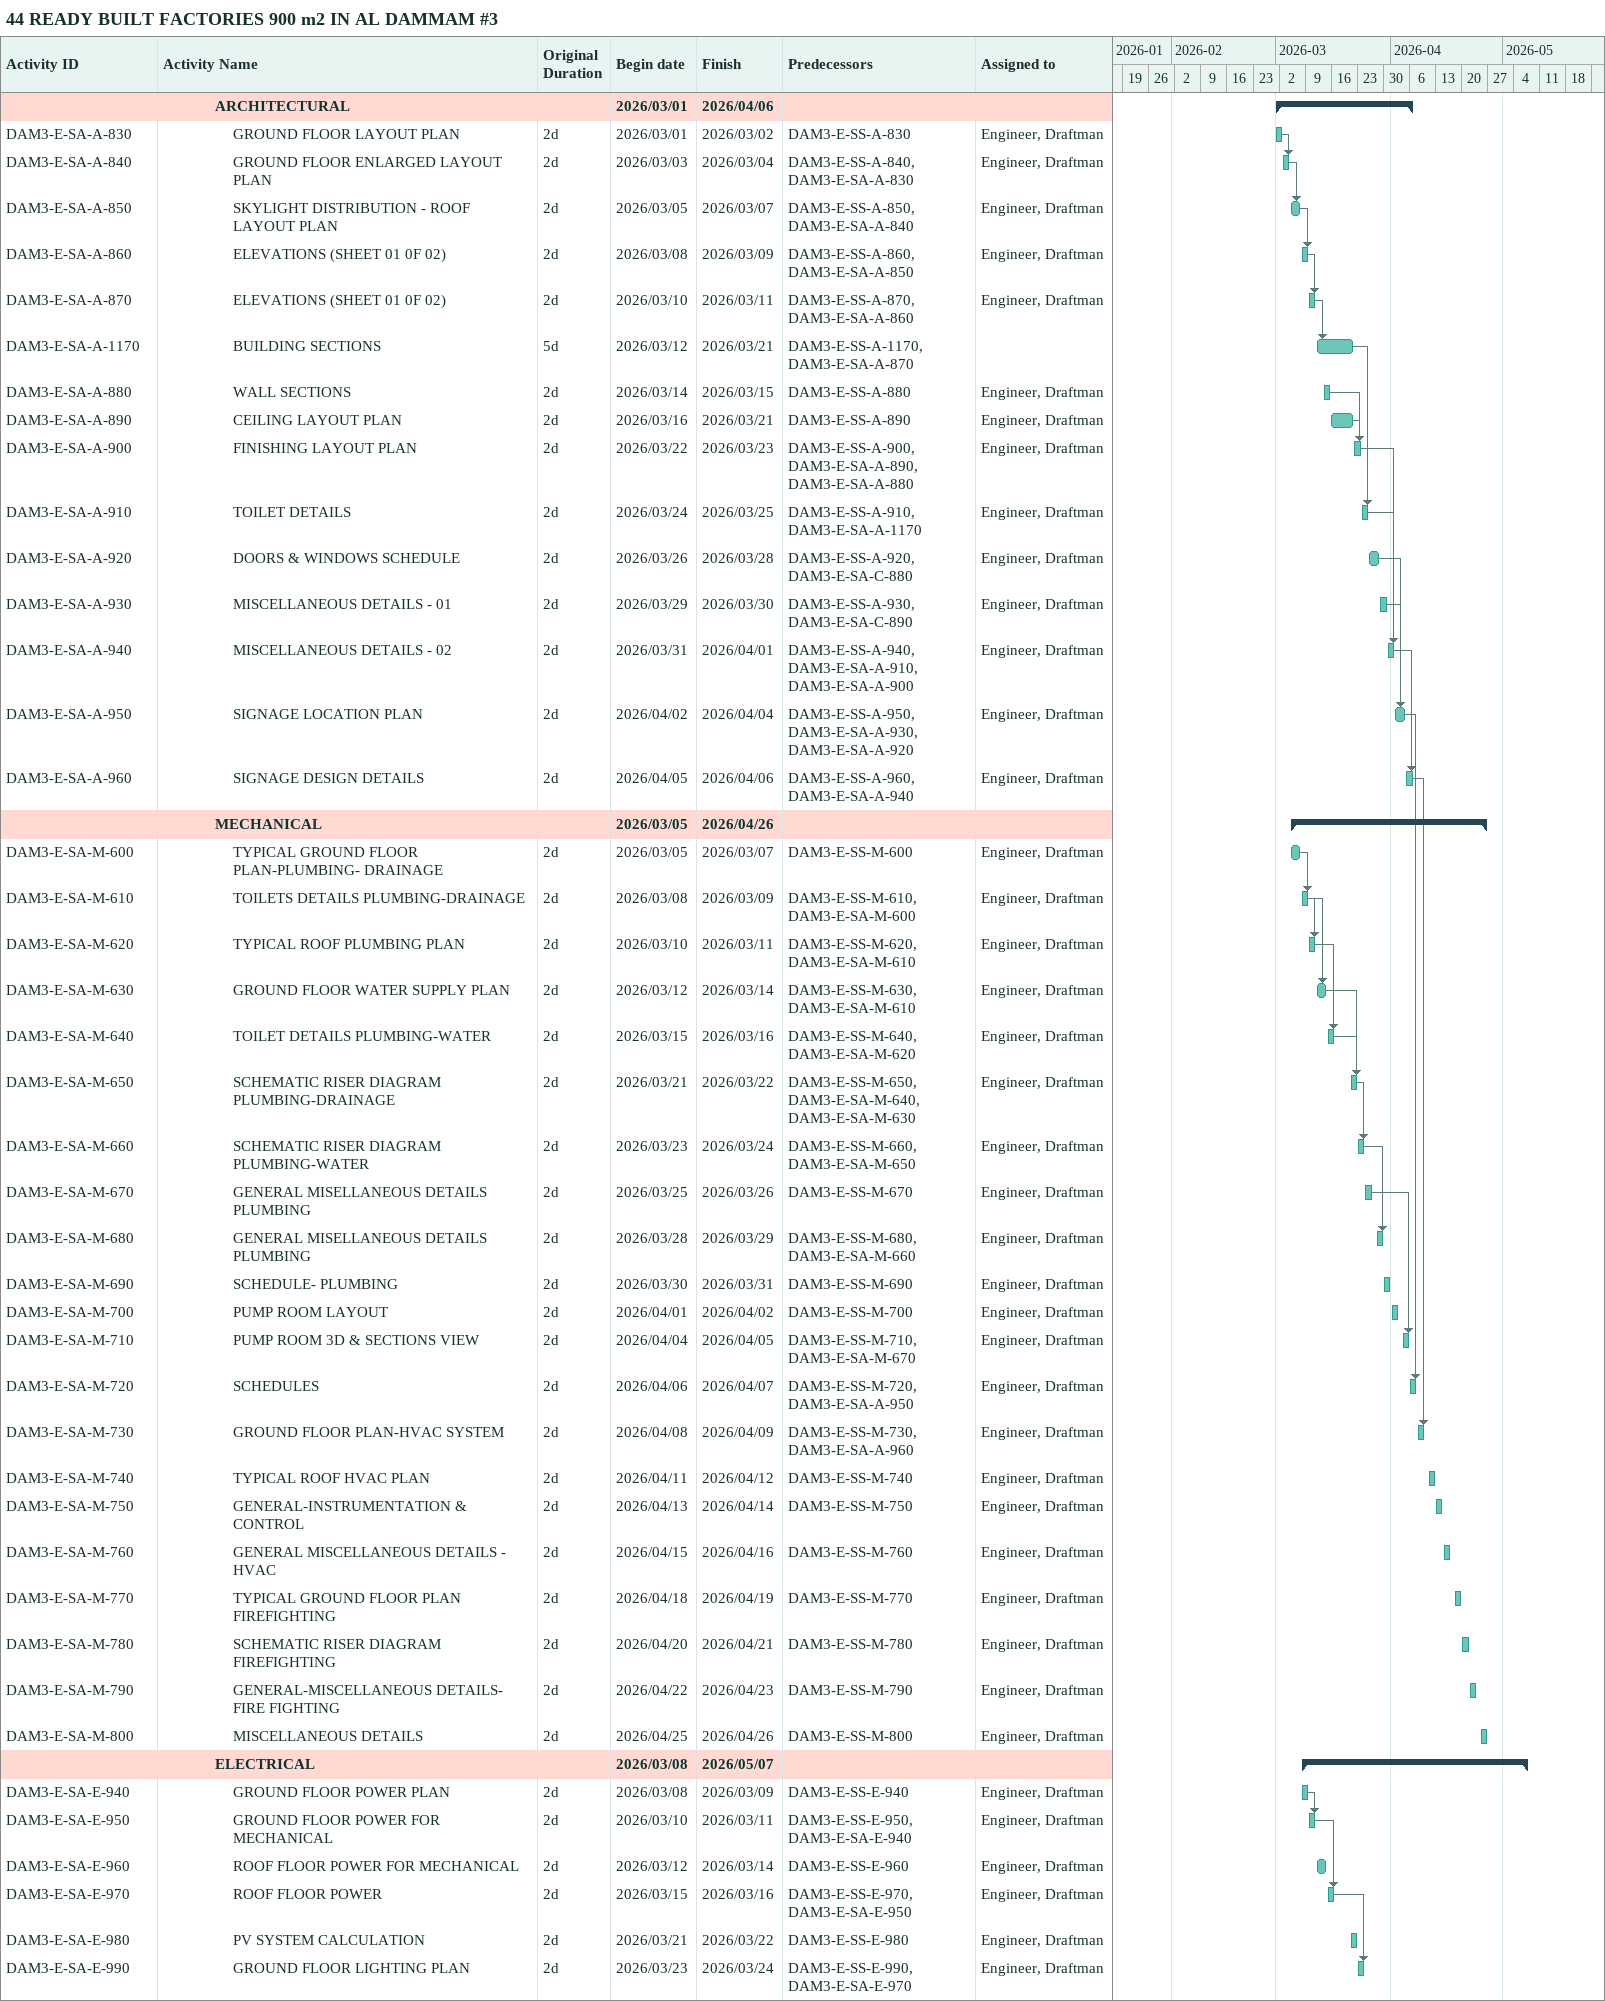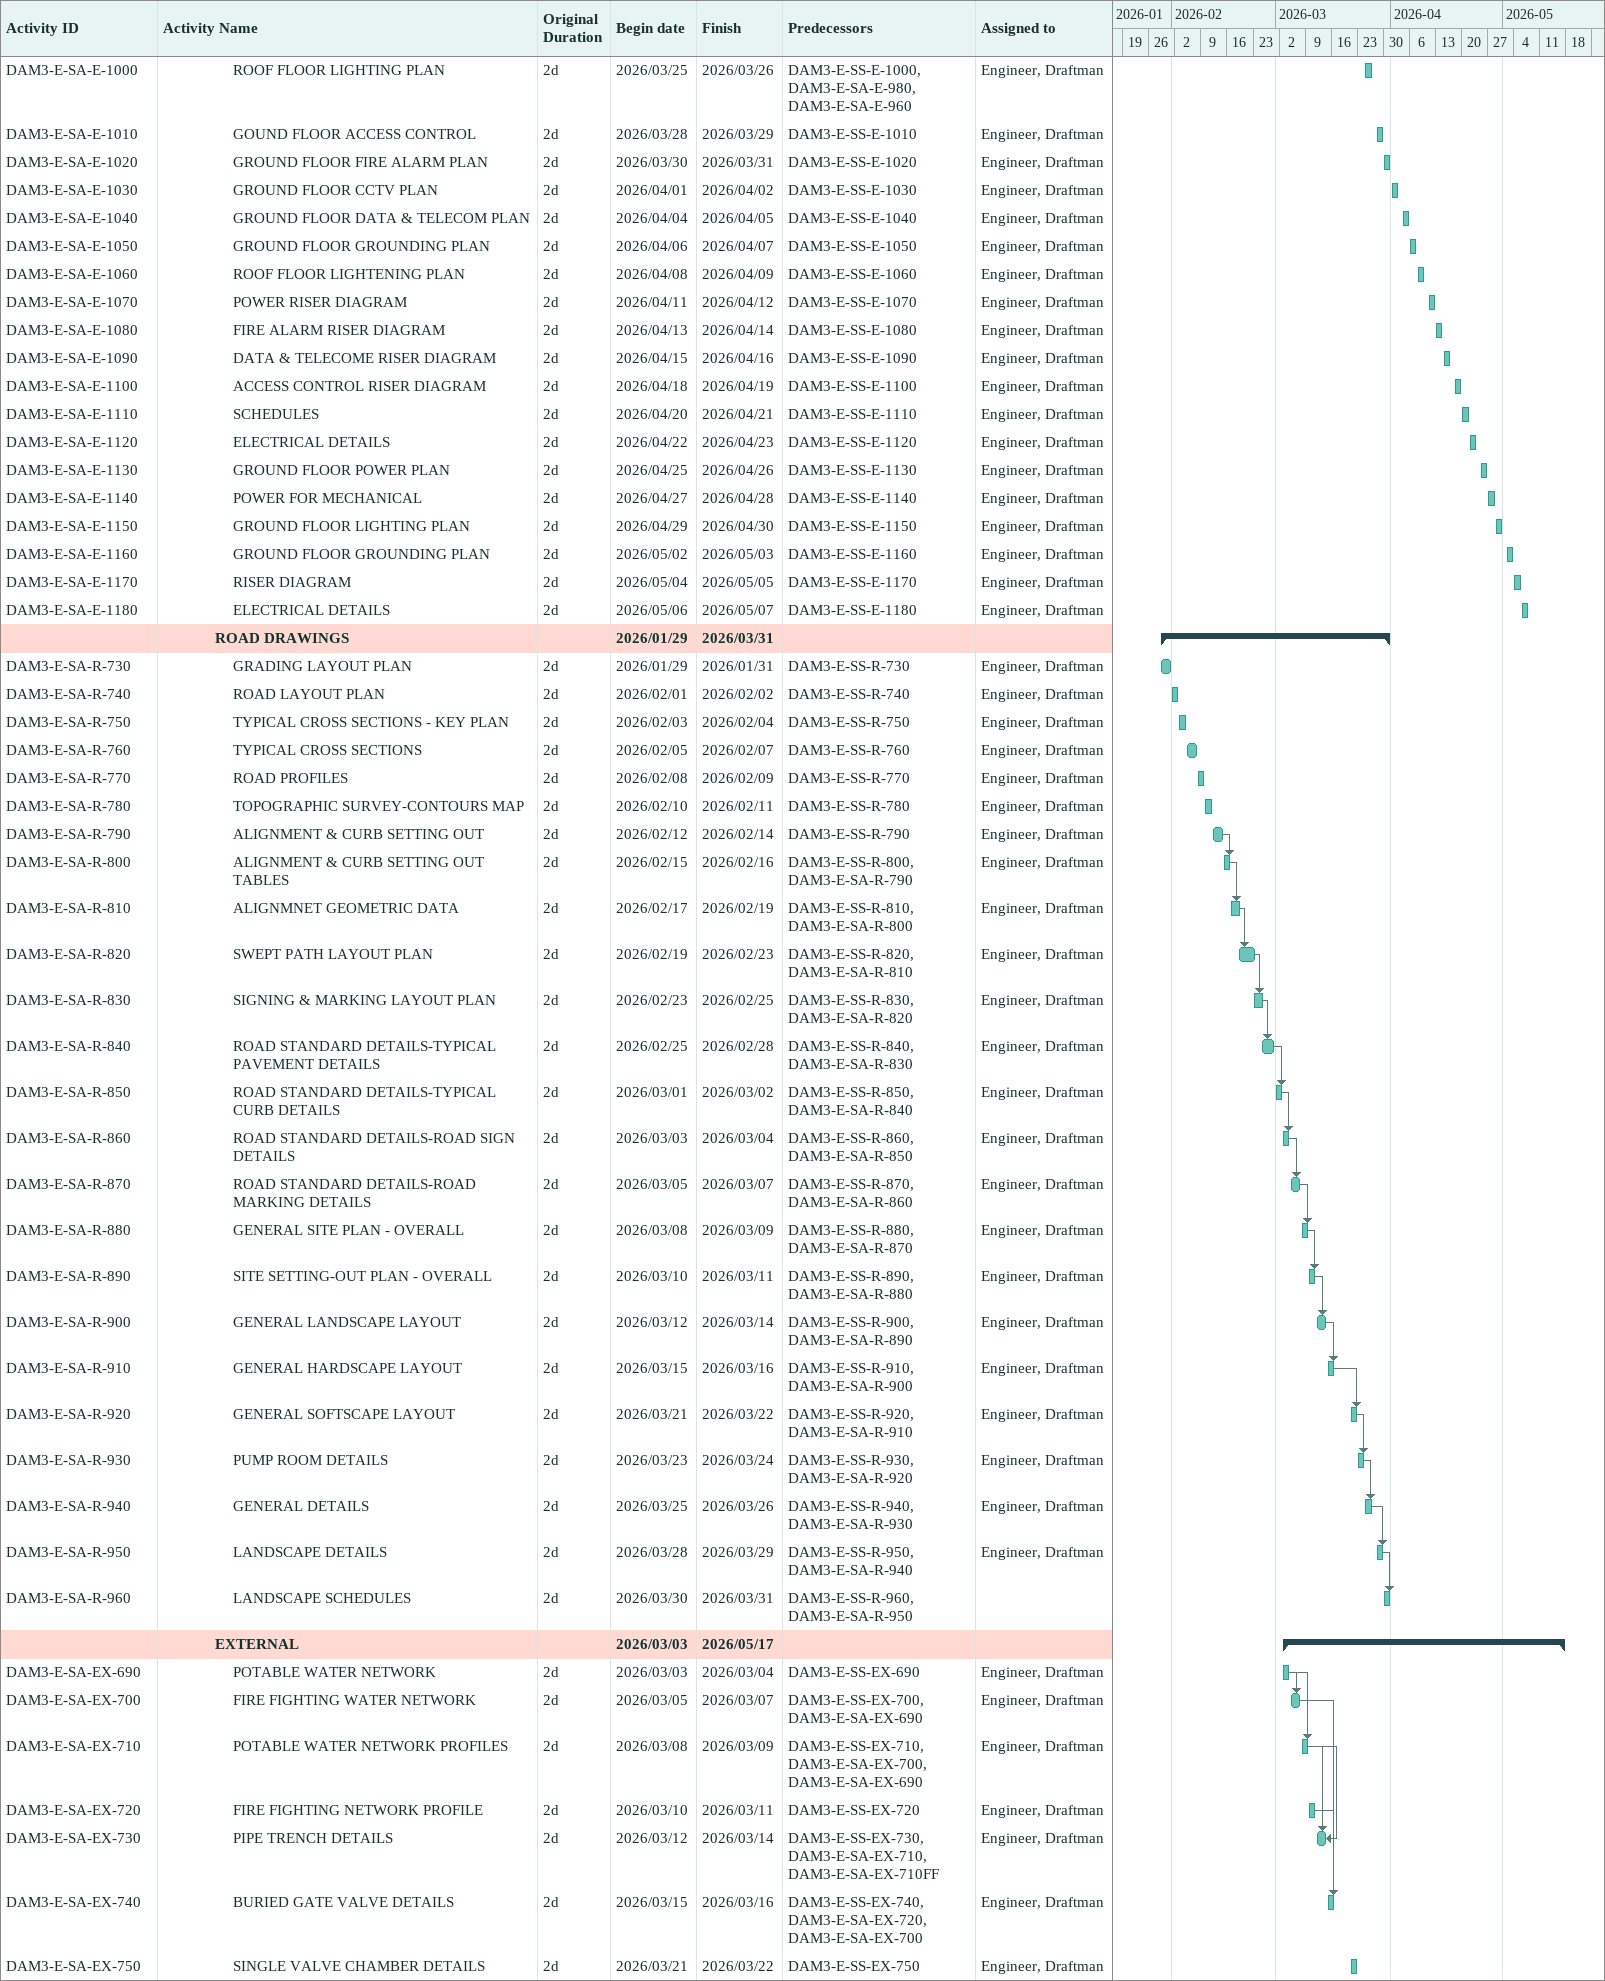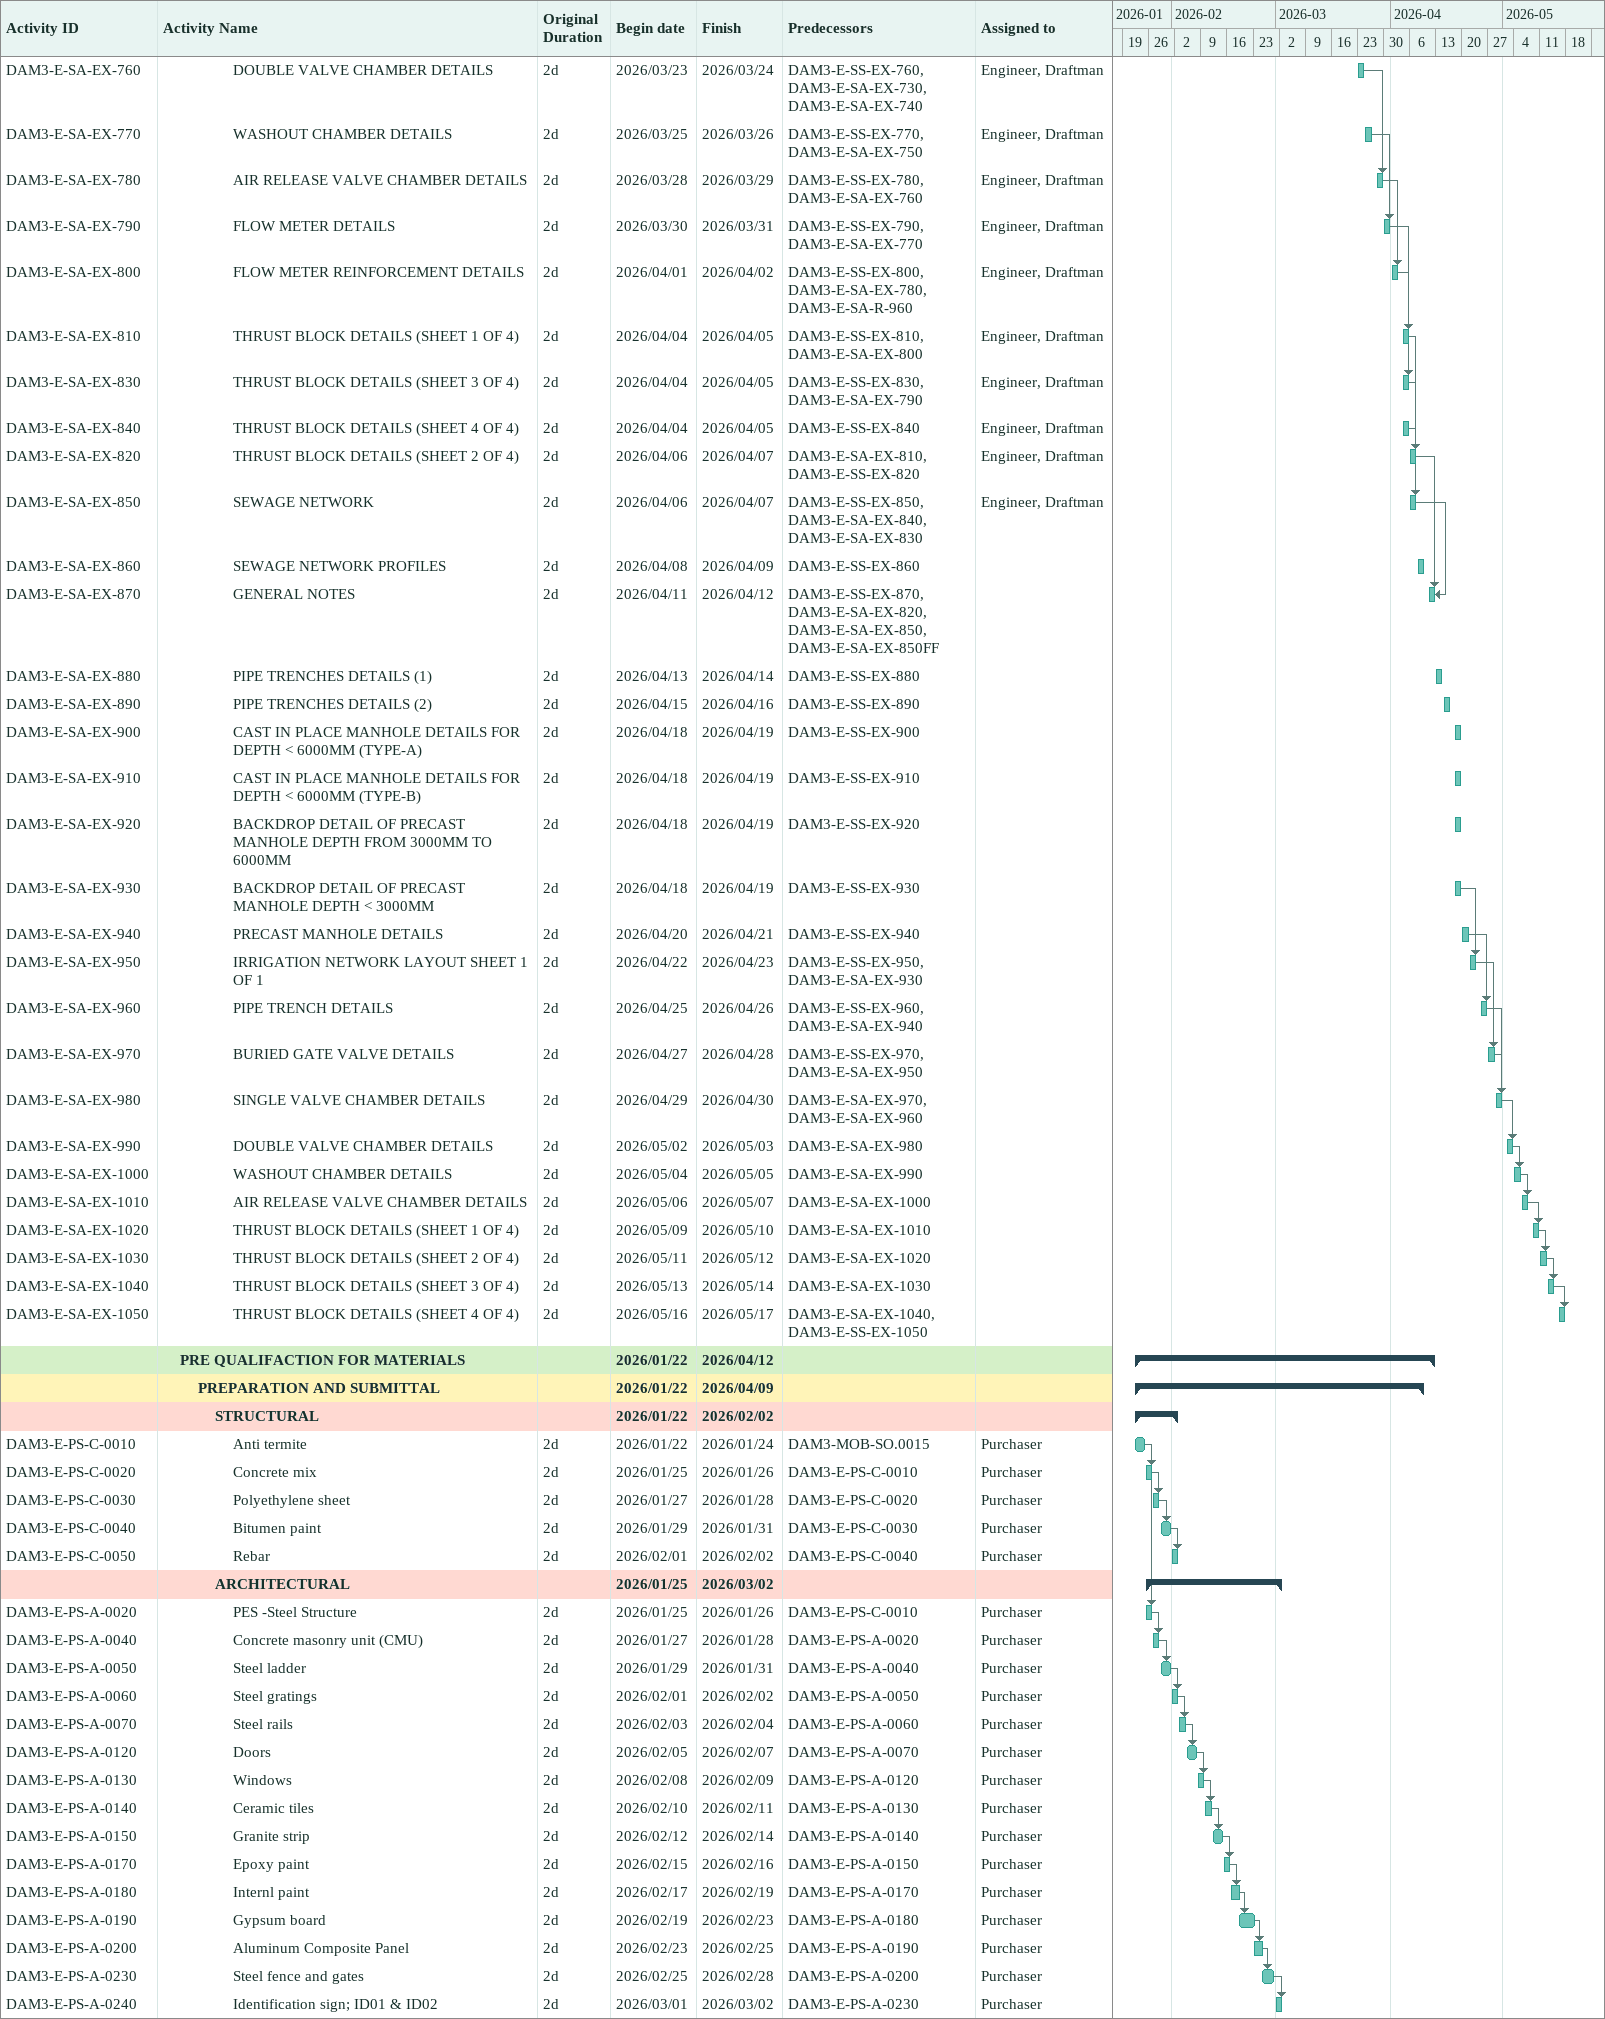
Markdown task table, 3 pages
44 READY BUILT FACTORIES 900 m2 IN AL DAMMAM #3

| ID | Level | Task | Original duration | Start | Finish | Predecessors | Resources |
|---|---|---|---|---|---|---|---|
|  | 4 | **ARCHITECTURAL** |  | 2026-03-01 | 2026-04-06 |  |  |
| DAM3-E-SA-A-830 | 5 | GROUND FLOOR LAYOUT PLAN | 2d | 2026-03-01 | 2026-03-02 | DAM3-E-SS-A-830 | Engineer, Draftman |
| DAM3-E-SA-A-840 | 5 | GROUND FLOOR ENLARGED LAYOUT PLAN | 2d | 2026-03-03 | 2026-03-04 | DAM3-E-SS-A-840, DAM3-E-SA-A-830 | Engineer, Draftman |
| DAM3-E-SA-A-850 | 5 | SKYLIGHT DISTRIBUTION - ROOF LAYOUT PLAN | 2d | 2026-03-05 | 2026-03-07 | DAM3-E-SS-A-850, DAM3-E-SA-A-840 | Engineer, Draftman |
| DAM3-E-SA-A-860 | 5 | ELEVATIONS (SHEET 01 0F 02) | 2d | 2026-03-08 | 2026-03-09 | DAM3-E-SS-A-860, DAM3-E-SA-A-850 | Engineer, Draftman |
| DAM3-E-SA-A-870 | 5 | ELEVATIONS (SHEET 01 0F 02) | 2d | 2026-03-10 | 2026-03-11 | DAM3-E-SS-A-870, DAM3-E-SA-A-860 | Engineer, Draftman |
| DAM3-E-SA-A-1170 | 5 | BUILDING SECTIONS | 5d | 2026-03-12 | 2026-03-21 | DAM3-E-SS-A-1170, DAM3-E-SA-A-870 |  |
| DAM3-E-SA-A-880 | 5 | WALL SECTIONS | 2d | 2026-03-14 | 2026-03-15 | DAM3-E-SS-A-880 | Engineer, Draftman |
| DAM3-E-SA-A-890 | 5 | CEILING LAYOUT PLAN | 2d | 2026-03-16 | 2026-03-21 | DAM3-E-SS-A-890 | Engineer, Draftman |
| DAM3-E-SA-A-900 | 5 | FINISHING LAYOUT PLAN | 2d | 2026-03-22 | 2026-03-23 | DAM3-E-SS-A-900, DAM3-E-SA-A-890, DAM3-E-SA-A-880 | Engineer, Draftman |
| DAM3-E-SA-A-910 | 5 | TOILET DETAILS | 2d | 2026-03-24 | 2026-03-25 | DAM3-E-SS-A-910, DAM3-E-SA-A-1170 | Engineer, Draftman |
| DAM3-E-SA-A-920 | 5 | DOORS & WINDOWS SCHEDULE | 2d | 2026-03-26 | 2026-03-28 | DAM3-E-SS-A-920, DAM3-E-SA-C-880 | Engineer, Draftman |
| DAM3-E-SA-A-930 | 5 | MISCELLANEOUS DETAILS - 01 | 2d | 2026-03-29 | 2026-03-30 | DAM3-E-SS-A-930, DAM3-E-SA-C-890 | Engineer, Draftman |
| DAM3-E-SA-A-940 | 5 | MISCELLANEOUS DETAILS - 02 | 2d | 2026-03-31 | 2026-04-01 | DAM3-E-SS-A-940, DAM3-E-SA-A-910, DAM3-E-SA-A-900 | Engineer, Draftman |
| DAM3-E-SA-A-950 | 5 | SIGNAGE LOCATION PLAN | 2d | 2026-04-02 | 2026-04-04 | DAM3-E-SS-A-950, DAM3-E-SA-A-930, DAM3-E-SA-A-920 | Engineer, Draftman |
| DAM3-E-SA-A-960 | 5 | SIGNAGE DESIGN DETAILS | 2d | 2026-04-05 | 2026-04-06 | DAM3-E-SS-A-960, DAM3-E-SA-A-940 | Engineer, Draftman |
|  | 4 | **MECHANICAL** |  | 2026-03-05 | 2026-04-26 |  |  |
| DAM3-E-SA-M-600 | 5 | TYPICAL GROUND FLOOR PLAN-PLUMBING- DRAINAGE | 2d | 2026-03-05 | 2026-03-07 | DAM3-E-SS-M-600 | Engineer, Draftman |
| DAM3-E-SA-M-610 | 5 | TOILETS DETAILS PLUMBING-DRAINAGE | 2d | 2026-03-08 | 2026-03-09 | DAM3-E-SS-M-610, DAM3-E-SA-M-600 | Engineer, Draftman |
| DAM3-E-SA-M-620 | 5 | TYPICAL ROOF PLUMBING PLAN | 2d | 2026-03-10 | 2026-03-11 | DAM3-E-SS-M-620, DAM3-E-SA-M-610 | Engineer, Draftman |
| DAM3-E-SA-M-630 | 5 | GROUND FLOOR WATER SUPPLY PLAN | 2d | 2026-03-12 | 2026-03-14 | DAM3-E-SS-M-630, DAM3-E-SA-M-610 | Engineer, Draftman |
| DAM3-E-SA-M-640 | 5 | TOILET DETAILS PLUMBING-WATER | 2d | 2026-03-15 | 2026-03-16 | DAM3-E-SS-M-640, DAM3-E-SA-M-620 | Engineer, Draftman |
| DAM3-E-SA-M-650 | 5 | SCHEMATIC RISER DIAGRAM PLUMBING-DRAINAGE | 2d | 2026-03-21 | 2026-03-22 | DAM3-E-SS-M-650, DAM3-E-SA-M-640, DAM3-E-SA-M-630 | Engineer, Draftman |
| DAM3-E-SA-M-660 | 5 | SCHEMATIC RISER DIAGRAM PLUMBING-WATER | 2d | 2026-03-23 | 2026-03-24 | DAM3-E-SS-M-660, DAM3-E-SA-M-650 | Engineer, Draftman |
| DAM3-E-SA-M-670 | 5 | GENERAL MISELLANEOUS DETAILS PLUMBING | 2d | 2026-03-25 | 2026-03-26 | DAM3-E-SS-M-670 | Engineer, Draftman |
| DAM3-E-SA-M-680 | 5 | GENERAL MISELLANEOUS DETAILS PLUMBING | 2d | 2026-03-28 | 2026-03-29 | DAM3-E-SS-M-680, DAM3-E-SA-M-660 | Engineer, Draftman |
| DAM3-E-SA-M-690 | 5 | SCHEDULE- PLUMBING | 2d | 2026-03-30 | 2026-03-31 | DAM3-E-SS-M-690 | Engineer, Draftman |
| DAM3-E-SA-M-700 | 5 | PUMP ROOM LAYOUT | 2d | 2026-04-01 | 2026-04-02 | DAM3-E-SS-M-700 | Engineer, Draftman |
| DAM3-E-SA-M-710 | 5 | PUMP ROOM 3D & SECTIONS VIEW | 2d | 2026-04-04 | 2026-04-05 | DAM3-E-SS-M-710, DAM3-E-SA-M-670 | Engineer, Draftman |
| DAM3-E-SA-M-720 | 5 | SCHEDULES | 2d | 2026-04-06 | 2026-04-07 | DAM3-E-SS-M-720, DAM3-E-SA-A-950 | Engineer, Draftman |
| DAM3-E-SA-M-730 | 5 | GROUND FLOOR PLAN-HVAC SYSTEM | 2d | 2026-04-08 | 2026-04-09 | DAM3-E-SS-M-730, DAM3-E-SA-A-960 | Engineer, Draftman |
| DAM3-E-SA-M-740 | 5 | TYPICAL ROOF HVAC PLAN | 2d | 2026-04-11 | 2026-04-12 | DAM3-E-SS-M-740 | Engineer, Draftman |
| DAM3-E-SA-M-750 | 5 | GENERAL-INSTRUMENTATION & CONTROL | 2d | 2026-04-13 | 2026-04-14 | DAM3-E-SS-M-750 | Engineer, Draftman |
| DAM3-E-SA-M-760 | 5 | GENERAL MISCELLANEOUS DETAILS - HVAC | 2d | 2026-04-15 | 2026-04-16 | DAM3-E-SS-M-760 | Engineer, Draftman |
| DAM3-E-SA-M-770 | 5 | TYPICAL GROUND FLOOR PLAN FIREFIGHTING | 2d | 2026-04-18 | 2026-04-19 | DAM3-E-SS-M-770 | Engineer, Draftman |
| DAM3-E-SA-M-780 | 5 | SCHEMATIC RISER DIAGRAM FIREFIGHTING | 2d | 2026-04-20 | 2026-04-21 | DAM3-E-SS-M-780 | Engineer, Draftman |
| DAM3-E-SA-M-790 | 5 | GENERAL-MISCELLANEOUS DETAILS- FIRE FIGHTING | 2d | 2026-04-22 | 2026-04-23 | DAM3-E-SS-M-790 | Engineer, Draftman |
| DAM3-E-SA-M-800 | 5 | MISCELLANEOUS DETAILS | 2d | 2026-04-25 | 2026-04-26 | DAM3-E-SS-M-800 | Engineer, Draftman |
|  | 4 | **ELECTRICAL** |  | 2026-03-08 | 2026-05-07 |  |  |
| DAM3-E-SA-E-940 | 5 | GROUND FLOOR POWER PLAN | 2d | 2026-03-08 | 2026-03-09 | DAM3-E-SS-E-940 | Engineer, Draftman |
| DAM3-E-SA-E-950 | 5 | GROUND FLOOR POWER FOR MECHANICAL | 2d | 2026-03-10 | 2026-03-11 | DAM3-E-SS-E-950, DAM3-E-SA-E-940 | Engineer, Draftman |
| DAM3-E-SA-E-960 | 5 | ROOF FLOOR POWER FOR MECHANICAL | 2d | 2026-03-12 | 2026-03-14 | DAM3-E-SS-E-960 | Engineer, Draftman |
| DAM3-E-SA-E-970 | 5 | ROOF FLOOR POWER | 2d | 2026-03-15 | 2026-03-16 | DAM3-E-SS-E-970, DAM3-E-SA-E-950 | Engineer, Draftman |
| DAM3-E-SA-E-980 | 5 | PV SYSTEM CALCULATION | 2d | 2026-03-21 | 2026-03-22 | DAM3-E-SS-E-980 | Engineer, Draftman |
| DAM3-E-SA-E-990 | 5 | GROUND FLOOR LIGHTING PLAN | 2d | 2026-03-23 | 2026-03-24 | DAM3-E-SS-E-990, DAM3-E-SA-E-970 | Engineer, Draftman |
| DAM3-E-SA-E-1000 | 5 | ROOF FLOOR LIGHTING PLAN | 2d | 2026-03-25 | 2026-03-26 | DAM3-E-SS-E-1000, DAM3-E-SA-E-980, DAM3-E-SA-E-960 | Engineer, Draftman |
| DAM3-E-SA-E-1010 | 5 | GOUND FLOOR ACCESS CONTROL | 2d | 2026-03-28 | 2026-03-29 | DAM3-E-SS-E-1010 | Engineer, Draftman |
| DAM3-E-SA-E-1020 | 5 | GROUND FLOOR FIRE ALARM PLAN | 2d | 2026-03-30 | 2026-03-31 | DAM3-E-SS-E-1020 | Engineer, Draftman |
| DAM3-E-SA-E-1030 | 5 | GROUND FLOOR CCTV PLAN | 2d | 2026-04-01 | 2026-04-02 | DAM3-E-SS-E-1030 | Engineer, Draftman |
| DAM3-E-SA-E-1040 | 5 | GROUND FLOOR DATA & TELECOM PLAN | 2d | 2026-04-04 | 2026-04-05 | DAM3-E-SS-E-1040 | Engineer, Draftman |
| DAM3-E-SA-E-1050 | 5 | GROUND FLOOR GROUNDING PLAN | 2d | 2026-04-06 | 2026-04-07 | DAM3-E-SS-E-1050 | Engineer, Draftman |
| DAM3-E-SA-E-1060 | 5 | ROOF FLOOR LIGHTENING PLAN | 2d | 2026-04-08 | 2026-04-09 | DAM3-E-SS-E-1060 | Engineer, Draftman |
| DAM3-E-SA-E-1070 | 5 | POWER RISER DIAGRAM | 2d | 2026-04-11 | 2026-04-12 | DAM3-E-SS-E-1070 | Engineer, Draftman |
| DAM3-E-SA-E-1080 | 5 | FIRE ALARM RISER DIAGRAM | 2d | 2026-04-13 | 2026-04-14 | DAM3-E-SS-E-1080 | Engineer, Draftman |
| DAM3-E-SA-E-1090 | 5 | DATA & TELECOME RISER DIAGRAM | 2d | 2026-04-15 | 2026-04-16 | DAM3-E-SS-E-1090 | Engineer, Draftman |
| DAM3-E-SA-E-1100 | 5 | ACCESS CONTROL RISER DIAGRAM | 2d | 2026-04-18 | 2026-04-19 | DAM3-E-SS-E-1100 | Engineer, Draftman |
| DAM3-E-SA-E-1110 | 5 | SCHEDULES | 2d | 2026-04-20 | 2026-04-21 | DAM3-E-SS-E-1110 | Engineer, Draftman |
| DAM3-E-SA-E-1120 | 5 | ELECTRICAL DETAILS | 2d | 2026-04-22 | 2026-04-23 | DAM3-E-SS-E-1120 | Engineer, Draftman |
| DAM3-E-SA-E-1130 | 5 | GROUND FLOOR POWER PLAN | 2d | 2026-04-25 | 2026-04-26 | DAM3-E-SS-E-1130 | Engineer, Draftman |
| DAM3-E-SA-E-1140 | 5 | POWER FOR MECHANICAL | 2d | 2026-04-27 | 2026-04-28 | DAM3-E-SS-E-1140 | Engineer, Draftman |
| DAM3-E-SA-E-1150 | 5 | GROUND FLOOR LIGHTING PLAN | 2d | 2026-04-29 | 2026-04-30 | DAM3-E-SS-E-1150 | Engineer, Draftman |
| DAM3-E-SA-E-1160 | 5 | GROUND FLOOR GROUNDING PLAN | 2d | 2026-05-02 | 2026-05-03 | DAM3-E-SS-E-1160 | Engineer, Draftman |
| DAM3-E-SA-E-1170 | 5 | RISER DIAGRAM | 2d | 2026-05-04 | 2026-05-05 | DAM3-E-SS-E-1170 | Engineer, Draftman |
| DAM3-E-SA-E-1180 | 5 | ELECTRICAL DETAILS | 2d | 2026-05-06 | 2026-05-07 | DAM3-E-SS-E-1180 | Engineer, Draftman |
|  | 4 | **ROAD DRAWINGS** |  | 2026-01-29 | 2026-03-31 |  |  |
| DAM3-E-SA-R-730 | 5 | GRADING LAYOUT PLAN | 2d | 2026-01-29 | 2026-01-31 | DAM3-E-SS-R-730 | Engineer, Draftman |
| DAM3-E-SA-R-740 | 5 | ROAD LAYOUT PLAN | 2d | 2026-02-01 | 2026-02-02 | DAM3-E-SS-R-740 | Engineer, Draftman |
| DAM3-E-SA-R-750 | 5 | TYPICAL CROSS SECTIONS - KEY PLAN | 2d | 2026-02-03 | 2026-02-04 | DAM3-E-SS-R-750 | Engineer, Draftman |
| DAM3-E-SA-R-760 | 5 | TYPICAL CROSS SECTIONS | 2d | 2026-02-05 | 2026-02-07 | DAM3-E-SS-R-760 | Engineer, Draftman |
| DAM3-E-SA-R-770 | 5 | ROAD PROFILES | 2d | 2026-02-08 | 2026-02-09 | DAM3-E-SS-R-770 | Engineer, Draftman |
| DAM3-E-SA-R-780 | 5 | TOPOGRAPHIC SURVEY-CONTOURS MAP | 2d | 2026-02-10 | 2026-02-11 | DAM3-E-SS-R-780 | Engineer, Draftman |
| DAM3-E-SA-R-790 | 5 | ALIGNMENT & CURB SETTING OUT | 2d | 2026-02-12 | 2026-02-14 | DAM3-E-SS-R-790 | Engineer, Draftman |
| DAM3-E-SA-R-800 | 5 | ALIGNMENT & CURB SETTING OUT TABLES | 2d | 2026-02-15 | 2026-02-16 | DAM3-E-SS-R-800, DAM3-E-SA-R-790 | Engineer, Draftman |
| DAM3-E-SA-R-810 | 5 | ALIGNMNET GEOMETRIC DATA | 2d | 2026-02-17 | 2026-02-19 | DAM3-E-SS-R-810, DAM3-E-SA-R-800 | Engineer, Draftman |
| DAM3-E-SA-R-820 | 5 | SWEPT PATH LAYOUT PLAN | 2d | 2026-02-19 | 2026-02-23 | DAM3-E-SS-R-820, DAM3-E-SA-R-810 | Engineer, Draftman |
| DAM3-E-SA-R-830 | 5 | SIGNING & MARKING LAYOUT PLAN | 2d | 2026-02-23 | 2026-02-25 | DAM3-E-SS-R-830, DAM3-E-SA-R-820 | Engineer, Draftman |
| DAM3-E-SA-R-840 | 5 | ROAD STANDARD DETAILS-TYPICAL PAVEMENT DETAILS | 2d | 2026-02-25 | 2026-02-28 | DAM3-E-SS-R-840, DAM3-E-SA-R-830 | Engineer, Draftman |
| DAM3-E-SA-R-850 | 5 | ROAD STANDARD DETAILS-TYPICAL CURB DETAILS | 2d | 2026-03-01 | 2026-03-02 | DAM3-E-SS-R-850, DAM3-E-SA-R-840 | Engineer, Draftman |
| DAM3-E-SA-R-860 | 5 | ROAD STANDARD DETAILS-ROAD SIGN DETAILS | 2d | 2026-03-03 | 2026-03-04 | DAM3-E-SS-R-860, DAM3-E-SA-R-850 | Engineer, Draftman |
| DAM3-E-SA-R-870 | 5 | ROAD STANDARD DETAILS-ROAD MARKING DETAILS | 2d | 2026-03-05 | 2026-03-07 | DAM3-E-SS-R-870, DAM3-E-SA-R-860 | Engineer, Draftman |
| DAM3-E-SA-R-880 | 5 | GENERAL SITE PLAN - OVERALL | 2d | 2026-03-08 | 2026-03-09 | DAM3-E-SS-R-880, DAM3-E-SA-R-870 | Engineer, Draftman |
| DAM3-E-SA-R-890 | 5 | SITE SETTING-OUT PLAN - OVERALL | 2d | 2026-03-10 | 2026-03-11 | DAM3-E-SS-R-890, DAM3-E-SA-R-880 | Engineer, Draftman |
| DAM3-E-SA-R-900 | 5 | GENERAL LANDSCAPE LAYOUT | 2d | 2026-03-12 | 2026-03-14 | DAM3-E-SS-R-900, DAM3-E-SA-R-890 | Engineer, Draftman |
| DAM3-E-SA-R-910 | 5 | GENERAL HARDSCAPE LAYOUT | 2d | 2026-03-15 | 2026-03-16 | DAM3-E-SS-R-910, DAM3-E-SA-R-900 | Engineer, Draftman |
| DAM3-E-SA-R-920 | 5 | GENERAL SOFTSCAPE LAYOUT | 2d | 2026-03-21 | 2026-03-22 | DAM3-E-SS-R-920, DAM3-E-SA-R-910 | Engineer, Draftman |
| DAM3-E-SA-R-930 | 5 | PUMP ROOM DETAILS | 2d | 2026-03-23 | 2026-03-24 | DAM3-E-SS-R-930, DAM3-E-SA-R-920 | Engineer, Draftman |
| DAM3-E-SA-R-940 | 5 | GENERAL DETAILS | 2d | 2026-03-25 | 2026-03-26 | DAM3-E-SS-R-940, DAM3-E-SA-R-930 | Engineer, Draftman |
| DAM3-E-SA-R-950 | 5 | LANDSCAPE DETAILS | 2d | 2026-03-28 | 2026-03-29 | DAM3-E-SS-R-950, DAM3-E-SA-R-940 | Engineer, Draftman |
| DAM3-E-SA-R-960 | 5 | LANDSCAPE SCHEDULES | 2d | 2026-03-30 | 2026-03-31 | DAM3-E-SS-R-960, DAM3-E-SA-R-950 |  |
|  | 4 | **EXTERNAL** |  | 2026-03-03 | 2026-05-17 |  |  |
| DAM3-E-SA-EX-690 | 5 | POTABLE WATER NETWORK | 2d | 2026-03-03 | 2026-03-04 | DAM3-E-SS-EX-690 | Engineer, Draftman |
| DAM3-E-SA-EX-700 | 5 | FIRE FIGHTING WATER NETWORK | 2d | 2026-03-05 | 2026-03-07 | DAM3-E-SS-EX-700, DAM3-E-SA-EX-690 | Engineer, Draftman |
| DAM3-E-SA-EX-710 | 5 | POTABLE WATER NETWORK PROFILES | 2d | 2026-03-08 | 2026-03-09 | DAM3-E-SS-EX-710, DAM3-E-SA-EX-700, DAM3-E-SA-EX-690 | Engineer, Draftman |
| DAM3-E-SA-EX-720 | 5 | FIRE FIGHTING NETWORK PROFILE | 2d | 2026-03-10 | 2026-03-11 | DAM3-E-SS-EX-720 | Engineer, Draftman |
| DAM3-E-SA-EX-730 | 5 | PIPE TRENCH DETAILS | 2d | 2026-03-12 | 2026-03-14 | DAM3-E-SS-EX-730, DAM3-E-SA-EX-710, DAM3-E-SA-EX-710FF | Engineer, Draftman |
| DAM3-E-SA-EX-740 | 5 | BURIED GATE VALVE DETAILS | 2d | 2026-03-15 | 2026-03-16 | DAM3-E-SS-EX-740, DAM3-E-SA-EX-720, DAM3-E-SA-EX-700 | Engineer, Draftman |
| DAM3-E-SA-EX-750 | 5 | SINGLE VALVE CHAMBER DETAILS | 2d | 2026-03-21 | 2026-03-22 | DAM3-E-SS-EX-750 | Engineer, Draftman |
| DAM3-E-SA-EX-760 | 5 | DOUBLE VALVE CHAMBER DETAILS | 2d | 2026-03-23 | 2026-03-24 | DAM3-E-SS-EX-760, DAM3-E-SA-EX-730, DAM3-E-SA-EX-740 | Engineer, Draftman |
| DAM3-E-SA-EX-770 | 5 | WASHOUT CHAMBER DETAILS | 2d | 2026-03-25 | 2026-03-26 | DAM3-E-SS-EX-770, DAM3-E-SA-EX-750 | Engineer, Draftman |
| DAM3-E-SA-EX-780 | 5 | AIR RELEASE VALVE CHAMBER DETAILS | 2d | 2026-03-28 | 2026-03-29 | DAM3-E-SS-EX-780, DAM3-E-SA-EX-760 | Engineer, Draftman |
| DAM3-E-SA-EX-790 | 5 | FLOW METER DETAILS | 2d | 2026-03-30 | 2026-03-31 | DAM3-E-SS-EX-790, DAM3-E-SA-EX-770 | Engineer, Draftman |
| DAM3-E-SA-EX-800 | 5 | FLOW METER REINFORCEMENT DETAILS | 2d | 2026-04-01 | 2026-04-02 | DAM3-E-SS-EX-800, DAM3-E-SA-EX-780, DAM3-E-SA-R-960 | Engineer, Draftman |
| DAM3-E-SA-EX-810 | 5 | THRUST BLOCK DETAILS (SHEET 1 OF 4) | 2d | 2026-04-04 | 2026-04-05 | DAM3-E-SS-EX-810, DAM3-E-SA-EX-800 | Engineer, Draftman |
| DAM3-E-SA-EX-830 | 5 | THRUST BLOCK DETAILS (SHEET 3 OF 4) | 2d | 2026-04-04 | 2026-04-05 | DAM3-E-SS-EX-830, DAM3-E-SA-EX-790 | Engineer, Draftman |
| DAM3-E-SA-EX-840 | 5 | THRUST BLOCK DETAILS (SHEET 4 OF 4) | 2d | 2026-04-04 | 2026-04-05 | DAM3-E-SS-EX-840 | Engineer, Draftman |
| DAM3-E-SA-EX-820 | 5 | THRUST BLOCK DETAILS (SHEET 2 OF 4) | 2d | 2026-04-06 | 2026-04-07 | DAM3-E-SA-EX-810, DAM3-E-SS-EX-820 | Engineer, Draftman |
| DAM3-E-SA-EX-850 | 5 | SEWAGE NETWORK | 2d | 2026-04-06 | 2026-04-07 | DAM3-E-SS-EX-850, DAM3-E-SA-EX-840, DAM3-E-SA-EX-830 | Engineer, Draftman |
| DAM3-E-SA-EX-860 | 5 | SEWAGE NETWORK PROFILES | 2d | 2026-04-08 | 2026-04-09 | DAM3-E-SS-EX-860 |  |
| DAM3-E-SA-EX-870 | 5 | GENERAL NOTES | 2d | 2026-04-11 | 2026-04-12 | DAM3-E-SS-EX-870, DAM3-E-SA-EX-820, DAM3-E-SA-EX-850, DAM3-E-SA-EX-850FF |  |
| DAM3-E-SA-EX-880 | 5 | PIPE TRENCHES DETAILS (1) | 2d | 2026-04-13 | 2026-04-14 | DAM3-E-SS-EX-880 |  |
| DAM3-E-SA-EX-890 | 5 | PIPE TRENCHES DETAILS (2) | 2d | 2026-04-15 | 2026-04-16 | DAM3-E-SS-EX-890 |  |
| DAM3-E-SA-EX-900 | 5 | CAST IN PLACE MANHOLE DETAILS FOR DEPTH < 6000MM (TYPE-A) | 2d | 2026-04-18 | 2026-04-19 | DAM3-E-SS-EX-900 |  |
| DAM3-E-SA-EX-910 | 5 | CAST IN PLACE MANHOLE DETAILS FOR DEPTH < 6000MM (TYPE-B) | 2d | 2026-04-18 | 2026-04-19 | DAM3-E-SS-EX-910 |  |
| DAM3-E-SA-EX-920 | 5 | BACKDROP DETAIL OF PRECAST MANHOLE DEPTH FROM 3000MM TO 6000MM | 2d | 2026-04-18 | 2026-04-19 | DAM3-E-SS-EX-920 |  |
| DAM3-E-SA-EX-930 | 5 | BACKDROP DETAIL OF PRECAST MANHOLE DEPTH < 3000MM | 2d | 2026-04-18 | 2026-04-19 | DAM3-E-SS-EX-930 |  |
| DAM3-E-SA-EX-940 | 5 | PRECAST MANHOLE DETAILS | 2d | 2026-04-20 | 2026-04-21 | DAM3-E-SS-EX-940 |  |
| DAM3-E-SA-EX-950 | 5 | IRRIGATION NETWORK LAYOUT SHEET 1 OF 1 | 2d | 2026-04-22 | 2026-04-23 | DAM3-E-SS-EX-950, DAM3-E-SA-EX-930 |  |
| DAM3-E-SA-EX-960 | 5 | PIPE TRENCH DETAILS | 2d | 2026-04-25 | 2026-04-26 | DAM3-E-SS-EX-960, DAM3-E-SA-EX-940 |  |
| DAM3-E-SA-EX-970 | 5 | BURIED GATE VALVE DETAILS | 2d | 2026-04-27 | 2026-04-28 | DAM3-E-SS-EX-970, DAM3-E-SA-EX-950 |  |
| DAM3-E-SA-EX-980 | 5 | SINGLE VALVE CHAMBER DETAILS | 2d | 2026-04-29 | 2026-04-30 | DAM3-E-SA-EX-970, DAM3-E-SA-EX-960 |  |
| DAM3-E-SA-EX-990 | 5 | DOUBLE VALVE CHAMBER DETAILS | 2d | 2026-05-02 | 2026-05-03 | DAM3-E-SA-EX-980 |  |
| DAM3-E-SA-EX-1000 | 5 | WASHOUT CHAMBER DETAILS | 2d | 2026-05-04 | 2026-05-05 | DAM3-E-SA-EX-990 |  |
| DAM3-E-SA-EX-1010 | 5 | AIR RELEASE VALVE CHAMBER DETAILS | 2d | 2026-05-06 | 2026-05-07 | DAM3-E-SA-EX-1000 |  |
| DAM3-E-SA-EX-1020 | 5 | THRUST BLOCK DETAILS (SHEET 1 OF 4) | 2d | 2026-05-09 | 2026-05-10 | DAM3-E-SA-EX-1010 |  |
| DAM3-E-SA-EX-1030 | 5 | THRUST BLOCK DETAILS (SHEET 2 OF 4) | 2d | 2026-05-11 | 2026-05-12 | DAM3-E-SA-EX-1020 |  |
| DAM3-E-SA-EX-1040 | 5 | THRUST BLOCK DETAILS (SHEET 3 OF 4) | 2d | 2026-05-13 | 2026-05-14 | DAM3-E-SA-EX-1030 |  |
| DAM3-E-SA-EX-1050 | 5 | THRUST BLOCK DETAILS (SHEET 4 OF 4) | 2d | 2026-05-16 | 2026-05-17 | DAM3-E-SA-EX-1040, DAM3-E-SS-EX-1050 |  |
|  | 2 | **PRE QUALIFACTION FOR MATERIALS** |  | 2026-01-22 | 2026-04-12 |  |  |
|  | 3 | **PREPARATION AND SUBMITTAL** |  | 2026-01-22 | 2026-04-09 |  |  |
|  | 4 | **STRUCTURAL** |  | 2026-01-22 | 2026-02-02 |  |  |
| DAM3-E-PS-C-0010 | 5 | Anti termite | 2d | 2026-01-22 | 2026-01-24 | DAM3-MOB-SO.0015 | Purchaser |
| DAM3-E-PS-C-0020 | 5 | Concrete mix | 2d | 2026-01-25 | 2026-01-26 | DAM3-E-PS-C-0010 | Purchaser |
| DAM3-E-PS-C-0030 | 5 | Polyethylene sheet | 2d | 2026-01-27 | 2026-01-28 | DAM3-E-PS-C-0020 | Purchaser |
| DAM3-E-PS-C-0040 | 5 | Bitumen paint | 2d | 2026-01-29 | 2026-01-31 | DAM3-E-PS-C-0030 | Purchaser |
| DAM3-E-PS-C-0050 | 5 | Rebar | 2d | 2026-02-01 | 2026-02-02 | DAM3-E-PS-C-0040 | Purchaser |
|  | 4 | **ARCHITECTURAL** |  | 2026-01-25 | 2026-03-02 |  |  |
| DAM3-E-PS-A-0020 | 5 | PES -Steel Structure | 2d | 2026-01-25 | 2026-01-26 | DAM3-E-PS-C-0010 | Purchaser |
| DAM3-E-PS-A-0040 | 5 | Concrete masonry unit (CMU) | 2d | 2026-01-27 | 2026-01-28 | DAM3-E-PS-A-0020 | Purchaser |
| DAM3-E-PS-A-0050 | 5 | Steel ladder | 2d | 2026-01-29 | 2026-01-31 | DAM3-E-PS-A-0040 | Purchaser |
| DAM3-E-PS-A-0060 | 5 | Steel gratings | 2d | 2026-02-01 | 2026-02-02 | DAM3-E-PS-A-0050 | Purchaser |
| DAM3-E-PS-A-0070 | 5 | Steel rails | 2d | 2026-02-03 | 2026-02-04 | DAM3-E-PS-A-0060 | Purchaser |
| DAM3-E-PS-A-0120 | 5 | Doors | 2d | 2026-02-05 | 2026-02-07 | DAM3-E-PS-A-0070 | Purchaser |
| DAM3-E-PS-A-0130 | 5 | Windows | 2d | 2026-02-08 | 2026-02-09 | DAM3-E-PS-A-0120 | Purchaser |
| DAM3-E-PS-A-0140 | 5 | Ceramic tiles | 2d | 2026-02-10 | 2026-02-11 | DAM3-E-PS-A-0130 | Purchaser |
| DAM3-E-PS-A-0150 | 5 | Granite strip | 2d | 2026-02-12 | 2026-02-14 | DAM3-E-PS-A-0140 | Purchaser |
| DAM3-E-PS-A-0170 | 5 | Epoxy paint | 2d | 2026-02-15 | 2026-02-16 | DAM3-E-PS-A-0150 | Purchaser |
| DAM3-E-PS-A-0180 | 5 | Internl paint | 2d | 2026-02-17 | 2026-02-19 | DAM3-E-PS-A-0170 | Purchaser |
| DAM3-E-PS-A-0190 | 5 | Gypsum board | 2d | 2026-02-19 | 2026-02-23 | DAM3-E-PS-A-0180 | Purchaser |
| DAM3-E-PS-A-0200 | 5 | Aluminum Composite Panel | 2d | 2026-02-23 | 2026-02-25 | DAM3-E-PS-A-0190 | Purchaser |
| DAM3-E-PS-A-0230 | 5 | Steel fence and gates | 2d | 2026-02-25 | 2026-02-28 | DAM3-E-PS-A-0200 | Purchaser |
| DAM3-E-PS-A-0240 | 5 | Identification sign; ID01 & ID02 | 2d | 2026-03-01 | 2026-03-02 | DAM3-E-PS-A-0230 | Purchaser |
